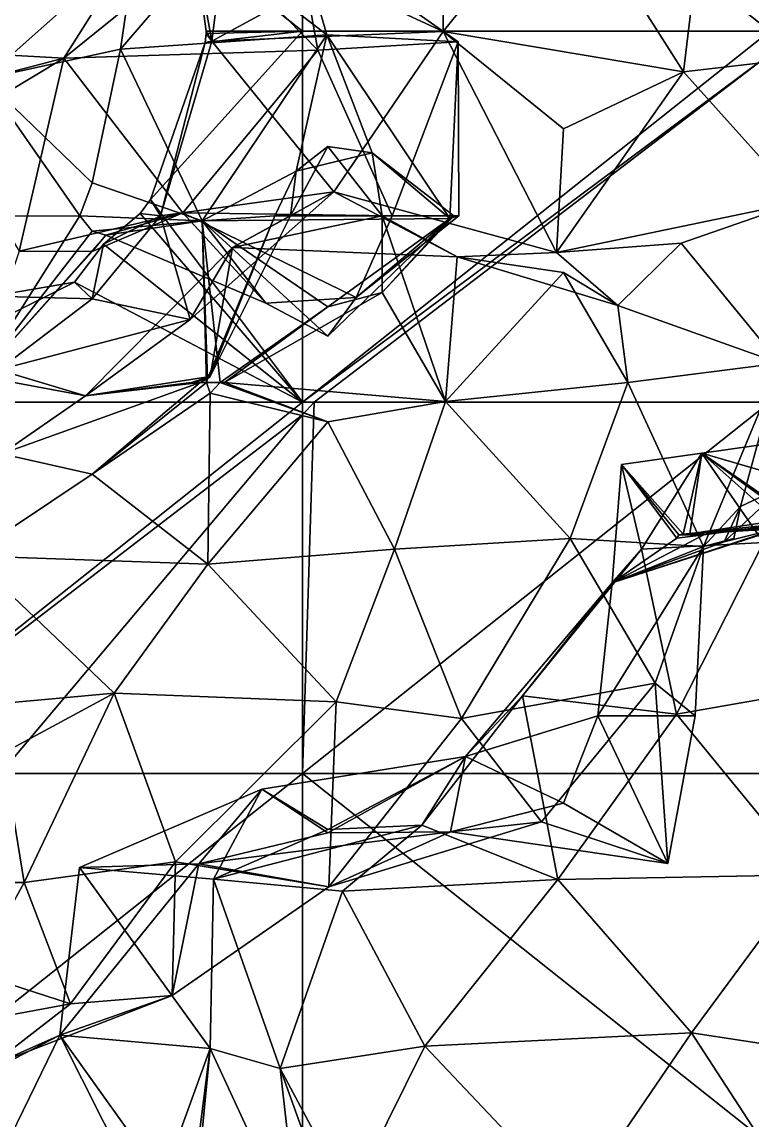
# Model space of a CAD drawing. Extents: x 290083 to 295691, y 4553739 to 4561622.
# Drawn here: x 294940 to 295018.1, y 4559629.9 to 4559747.3 of the extents above; entities that cross this region are included whole.
import ezdxf

# ---------------------------------------------------------------- set-up
doc = ezdxf.new("R2010")
doc.units = 0
doc.layers.add('Au_ppm_Pref_-_0_3', color=7, linetype='CONTINUOUS')

msp = doc.modelspace()

# ---------------------------------------------------------------- linework, layer by layer
at = {"layer": 'Au_ppm_Pref_-_0_3'}
for points in [[(294958.47, 4559755.45, 1852.82), (294970, 4559785.98, 1850.55), (294970, 4559746.3, 1856.19)], [(295020, 4559746.3, 1863.01), (294970, 4559785.98, 1850.55), (295015.63, 4559767.4, 1858.69)], [(295020, 4559746.3, 1863.01), (294970, 4559746.3, 1856.19), (294970, 4559785.98, 1850.55)], [(295020, 4559746.3, 1863.01), (295015.63, 4559767.4, 1858.69), (295019.82, 4559761.97, 1860.12)], [(294958.47, 4559755.45, 1852.82), (294960.3, 4559745.2, 1854.4), (294962.94, 4559766.31, 1849.83)], [(294960.3, 4559745.2, 1854.4), (294972.72, 4559751.97, 1849.66), (294962.94, 4559766.31, 1849.83)], [(294997.87, 4559762.18, 1853.11), (294985.06, 4559746.23, 1853.49), (295010.76, 4559741.94, 1853.76)], [(294997.87, 4559762.18, 1853.11), (294985.17, 4559760.49, 1846.21), (294985.06, 4559746.23, 1853.49)], [(294997.87, 4559762.18, 1853.11), (295010.76, 4559741.94, 1853.76), (295013.15, 4559761.79, 1858.03)], [(295021.83, 4559743.22, 1859.05), (295013.15, 4559761.79, 1858.03), (295010.76, 4559741.94, 1853.76)], [(295021.83, 4559743.22, 1859.05), (295019.82, 4559761.97, 1860.12), (295013.15, 4559761.79, 1858.03)], [(294985.17, 4559760.49, 1846.21), (294972.72, 4559751.97, 1849.66), (294985.06, 4559746.23, 1853.49)], [(294969.28, 4559757.33, 1829.31), (294972.6, 4559745.89, 1835.42), (294960.12, 4559755.51, 1833.03)], [(294969.28, 4559757.33, 1829.31), (294960.12, 4559756.04, 1825.42), (294971.65, 4559744.26, 1823.35)], [(294972.6, 4559745.89, 1835.42), (294969.28, 4559757.33, 1829.31), (294986.67, 4559745.14, 1829.11)], [(294986.67, 4559745.14, 1829.11), (294969.28, 4559757.33, 1829.31), (294971.65, 4559744.26, 1823.35)], [(294944.49, 4559743.38, 1823.63), (294952.17, 4559755.6, 1829.31), (294935.95, 4559741.19, 1829.04)], [(294950.55, 4559744.37, 1833.82), (294935.95, 4559741.19, 1829.04), (294952.17, 4559755.6, 1829.31)], [(294944.49, 4559743.38, 1823.63), (294971.65, 4559744.26, 1823.35), (294960.12, 4559756.04, 1825.42)], [(294944.49, 4559743.38, 1823.63), (294960.12, 4559756.04, 1825.42), (294952.17, 4559755.6, 1829.31)], [(294960.12, 4559755.51, 1833.03), (294950.55, 4559744.37, 1833.82), (294952.17, 4559755.6, 1829.31)], [(294960.12, 4559755.51, 1833.03), (294972.6, 4559745.89, 1835.42), (294950.55, 4559744.37, 1833.82)], [(294970, 4559746.3, 1856.19), (294959.69, 4559746.3, 1854.31), (294958.47, 4559755.45, 1852.82)], [(294959.69, 4559746.3, 1854.31), (294960.3, 4559745.2, 1854.4), (294958.47, 4559755.45, 1852.82)], [(294960.3, 4559745.2, 1854.4), (294985.06, 4559746.23, 1853.49), (294972.72, 4559751.97, 1849.66)], [(294972.6, 4559745.89, 1835.42), (294959.28, 4559726.01, 1835.3), (294950.55, 4559744.37, 1833.82)], [(294953.76, 4559728.3, 1856.6), (294959.6, 4559745.06, 1854.53), (294970, 4559746.3, 1856.19)], [(294970, 4559706.61, 1863.6), (294953.76, 4559728.3, 1856.6), (294970, 4559746.3, 1856.19)], [(294972.6, 4559745.89, 1835.42), (294969.34, 4559731.32, 1841.19), (294959.28, 4559726.01, 1835.3)], [(294959.6, 4559745.06, 1854.53), (294959.69, 4559746.04, 1854.36), (294970, 4559746.3, 1856.19)], [(294960.3, 4559745.2, 1854.4), (294959.69, 4559746.04, 1854.36), (294959.6, 4559745.06, 1854.53)], [(294959.69, 4559746.04, 1854.36), (294959.69, 4559746.3, 1854.31), (294970, 4559746.3, 1856.19)], [(294959.69, 4559746.04, 1854.36), (294960.3, 4559745.2, 1854.4), (294959.69, 4559746.3, 1854.31)], [(294960.3, 4559745.2, 1854.4), (294973.35, 4559729.11, 1852.47), (294985.06, 4559746.23, 1853.49)], [(294969.34, 4559731.32, 1841.19), (294972.6, 4559745.89, 1835.42), (294977.47, 4559733.28, 1841.19)], [(294970, 4559706.61, 1863.6), (294970, 4559746.3, 1856.19), (295020, 4559746.3, 1863.01)], [(295020, 4559746.3, 1863.01), (295020, 4559743.82, 1863.97), (294970, 4559706.61, 1863.6)], [(294972.6, 4559745.89, 1835.42), (294985.77, 4559726.24, 1835.35), (294977.47, 4559733.28, 1841.19)], [(294972.6, 4559745.89, 1835.42), (294986.67, 4559745.14, 1829.11), (294985.77, 4559726.24, 1835.35)], [(294997.16, 4559722.63, 1853.55), (294985.06, 4559746.23, 1853.49), (294973.35, 4559729.11, 1852.47)], [(294997.16, 4559722.63, 1853.55), (294997.91, 4559735.84, 1856.17), (294985.06, 4559746.23, 1853.49)], [(294997.91, 4559735.84, 1856.17), (295010.76, 4559741.94, 1853.76), (294985.06, 4559746.23, 1853.49)], [(294944.49, 4559743.38, 1823.63), (294935.95, 4559741.19, 1829.04), (294921.43, 4559744.69, 1823.33)], [(294944.49, 4559743.38, 1823.63), (294921.43, 4559744.69, 1823.33), (294931.89, 4559735.84, 1818.85)], [(294953.76, 4559728.3, 1856.6), (294954.83, 4559726.55, 1856.52), (294959.6, 4559745.06, 1854.53)], [(294959.6, 4559745.06, 1854.53), (294954.83, 4559726.55, 1856.52), (294960.3, 4559745.2, 1854.4)], [(294954.83, 4559726.55, 1856.52), (294973.35, 4559729.11, 1852.47), (294960.3, 4559745.2, 1854.4)], [(294979.61, 4559726.55, 1826.06), (294986.67, 4559745.14, 1829.11), (294971.65, 4559744.26, 1823.35)], [(294979.61, 4559726.55, 1826.06), (294986.73, 4559726.55, 1829.31), (294986.67, 4559745.14, 1829.11)], [(294985.77, 4559726.24, 1835.35), (294986.67, 4559745.14, 1829.11), (294986.73, 4559726.55, 1829.31)], [(294950.55, 4559744.37, 1833.82), (294947.52, 4559730.06, 1830.48), (294935.95, 4559741.19, 1829.04)], [(294944.49, 4559743.38, 1823.63), (294957.21, 4559726.86, 1824.37), (294971.65, 4559744.26, 1823.35)], [(294959.28, 4559726.01, 1835.3), (294947.52, 4559730.06, 1830.48), (294950.55, 4559744.37, 1833.82)], [(294957.21, 4559726.86, 1824.37), (294979.61, 4559726.55, 1826.06), (294971.65, 4559744.26, 1823.35)], [(295020, 4559743.82, 1863.97), (294971.25, 4559706.61, 1863.97), (294970, 4559706.61, 1863.6)], [(295020, 4559743.82, 1863.97), (295020, 4559706.61, 1878.45), (294971.25, 4559706.61, 1863.97)], [(294944.49, 4559743.38, 1823.63), (294931.89, 4559735.84, 1818.85), (294939.71, 4559722.77, 1822.37)], [(294944.49, 4559743.38, 1823.63), (294939.71, 4559722.77, 1822.37), (294957.21, 4559726.86, 1824.37)], [(295021.83, 4559743.22, 1859.05), (295010.76, 4559741.94, 1853.76), (295023.22, 4559728.03, 1852.13)], [(294946.19, 4559726.55, 1829.94), (294921.83, 4559726.49, 1831.41), (294935.95, 4559741.19, 1829.04)], [(294947.52, 4559730.06, 1830.48), (294946.19, 4559726.55, 1829.94), (294935.95, 4559741.19, 1829.04)], [(294997.16, 4559722.63, 1853.55), (295023.22, 4559728.03, 1852.13), (295010.76, 4559741.94, 1853.76)], [(294997.91, 4559735.84, 1856.17), (294997.16, 4559722.63, 1853.55), (295010.76, 4559741.94, 1853.76)], [(294978.52, 4559726.55, 1843.92), (294968.72, 4559726.55, 1843.08), (294972.72, 4559733.96, 1843.66)], [(294972.72, 4559733.96, 1843.66), (294968.72, 4559726.55, 1843.08), (294969.34, 4559731.32, 1841.19)], [(294972.72, 4559733.96, 1843.66), (294969.34, 4559731.32, 1841.19), (294977.47, 4559733.28, 1841.19)], [(294978.52, 4559726.55, 1843.92), (294972.72, 4559733.96, 1843.66), (294977.47, 4559733.28, 1841.19)], [(294978.52, 4559726.55, 1843.92), (294977.47, 4559733.28, 1841.19), (294986.19, 4559726.55, 1841.19)], [(294986.19, 4559726.55, 1841.19), (294977.47, 4559733.28, 1841.19), (294985.77, 4559726.24, 1835.35)], [(294969.34, 4559731.32, 1841.19), (294967.05, 4559726.55, 1841.19), (294959.28, 4559726.01, 1835.3)], [(294968.72, 4559726.55, 1843.08), (294967.05, 4559726.55, 1841.19), (294969.34, 4559731.32, 1841.19)], [(294947.52, 4559730.06, 1830.48), (294959.28, 4559726.01, 1835.3), (294946.19, 4559726.55, 1829.94)], [(294970, 4559706.61, 1863.6), (294952.63, 4559726.78, 1856.68), (294953.76, 4559728.3, 1856.6)], [(294952.63, 4559726.78, 1856.68), (294954.83, 4559726.55, 1856.52), (294953.76, 4559728.3, 1856.6)], [(294973.35, 4559729.11, 1852.47), (294954.83, 4559726.55, 1856.52), (294958, 4559715.47, 1851.82)], [(294973.35, 4559729.11, 1852.47), (294958, 4559715.47, 1851.82), (294962.52, 4559723.14, 1847.13)], [(294986.56, 4559722.17, 1847.55), (294973.35, 4559729.11, 1852.47), (294962.52, 4559723.14, 1847.13)], [(294997.16, 4559722.63, 1853.55), (294973.35, 4559729.11, 1852.47), (294986.56, 4559722.17, 1847.55)], [(294997.16, 4559722.63, 1853.55), (295010.51, 4559723.63, 1848.1), (295023.22, 4559728.03, 1852.13)], [(295023.22, 4559728.03, 1852.13), (295010.51, 4559723.63, 1848.1), (295021.03, 4559710.8, 1848.12)], [(294934.92, 4559708.72, 1829.19), (294921.83, 4559726.49, 1831.41), (294946.19, 4559726.55, 1829.94)], [(294934.92, 4559708.72, 1829.19), (294946.19, 4559726.55, 1829.94), (294947.52, 4559724.91, 1829.86)], [(294939.71, 4559722.77, 1822.37), (294947.52, 4559722.73, 1828.04), (294957.21, 4559726.86, 1824.37)], [(294946.19, 4559726.55, 1829.94), (294959.28, 4559726.01, 1835.3), (294947.52, 4559724.91, 1829.86)], [(294948.98, 4559724.48, 1829.31), (294957.21, 4559726.86, 1824.37), (294947.52, 4559722.73, 1828.04)], [(294954.83, 4559726.55, 1856.52), (294948.71, 4559723.51, 1856.58), (294947.52, 4559717.66, 1856.03)], [(294958, 4559715.47, 1851.82), (294954.83, 4559726.55, 1856.52), (294947.52, 4559717.66, 1856.03)], [(294947.52, 4559724.91, 1829.86), (294959.28, 4559726.01, 1835.3), (294948.98, 4559724.48, 1829.31)], [(294970, 4559706.61, 1863.6), (294948.71, 4559723.51, 1856.58), (294952.63, 4559726.78, 1856.68)], [(294954.83, 4559726.55, 1856.52), (294952.63, 4559726.78, 1856.68), (294948.71, 4559723.51, 1856.58)], [(294948.98, 4559724.48, 1829.31), (294966.1, 4559717.19, 1829.31), (294957.21, 4559726.86, 1824.37)], [(294959.28, 4559726.01, 1835.3), (294966.1, 4559717.19, 1829.31), (294948.98, 4559724.48, 1829.31)], [(294966.1, 4559717.19, 1829.31), (294975.75, 4559717.82, 1827.83), (294957.21, 4559726.86, 1824.37)], [(294979.61, 4559726.55, 1826.06), (294957.21, 4559726.86, 1824.37), (294975.75, 4559717.82, 1827.83)], [(294967.05, 4559726.55, 1841.19), (294959.84, 4559709.12, 1841.19), (294959.28, 4559726.01, 1835.3)], [(294972.72, 4559716.81, 1837.95), (294985.77, 4559726.24, 1835.35), (294959.28, 4559726.01, 1835.3)], [(294985.77, 4559726.24, 1835.35), (294972.72, 4559713.69, 1833.6), (294959.28, 4559726.01, 1835.3)], [(294972.72, 4559716.81, 1837.95), (294959.28, 4559726.01, 1835.3), (294961.2, 4559708.73, 1840.68)], [(294959.84, 4559709.12, 1841.19), (294959.74, 4559708.73, 1841.01), (294959.28, 4559726.01, 1835.3)], [(294959.74, 4559708.73, 1841.01), (294961.2, 4559708.73, 1840.68), (294959.28, 4559726.01, 1835.3)], [(294972.72, 4559713.69, 1833.6), (294966.1, 4559717.19, 1829.31), (294959.28, 4559726.01, 1835.3)], [(294960.12, 4559709.35, 1841.4), (294959.84, 4559709.12, 1841.19), (294967.05, 4559726.55, 1841.19)], [(294962.52, 4559723.14, 1847.13), (294960.12, 4559709.35, 1841.4), (294968.72, 4559726.55, 1843.08)], [(294960.12, 4559709.35, 1841.4), (294967.05, 4559726.55, 1841.19), (294968.72, 4559726.55, 1843.08)], [(294978.52, 4559726.55, 1843.92), (294986.56, 4559722.17, 1847.55), (294962.52, 4559723.14, 1847.13)], [(294978.52, 4559726.55, 1843.92), (294962.52, 4559723.14, 1847.13), (294968.72, 4559726.55, 1843.08)], [(294978.51, 4559718.35, 1841.19), (294985.77, 4559726.24, 1835.35), (294972.72, 4559716.81, 1837.95)], [(294975.75, 4559717.82, 1827.83), (294972.72, 4559713.69, 1833.6), (294985.77, 4559726.24, 1835.35)], [(294975.75, 4559717.82, 1827.83), (294985.77, 4559726.24, 1835.35), (294986.73, 4559726.55, 1829.31)], [(294975.75, 4559717.82, 1827.83), (294986.73, 4559726.55, 1829.31), (294979.61, 4559726.55, 1826.06)], [(294985.29, 4559706.68, 1842.2), (294978.52, 4559726.55, 1843.92), (294978.51, 4559718.35, 1841.19)], [(294978.51, 4559718.35, 1841.19), (294978.52, 4559726.55, 1843.92), (294986.19, 4559726.55, 1841.19)], [(294978.51, 4559718.35, 1841.19), (294986.19, 4559726.55, 1841.19), (294985.77, 4559726.24, 1835.35)], [(294985.29, 4559706.68, 1842.2), (294986.56, 4559722.17, 1847.55), (294978.52, 4559726.55, 1843.92)], [(294934.92, 4559708.72, 1829.19), (294947.52, 4559724.91, 1829.86), (294948.98, 4559724.48, 1829.31)], [(294934.92, 4559708.72, 1829.19), (294948.98, 4559724.48, 1829.31), (294947.52, 4559722.73, 1828.04)], [(294997.16, 4559722.63, 1853.55), (295003.72, 4559716.95, 1847.13), (295010.51, 4559723.63, 1848.1)], [(295010.51, 4559723.63, 1848.1), (295003.72, 4559716.95, 1847.13), (295021.03, 4559710.8, 1848.12)], [(294934.92, 4559708.72, 1829.19), (294947.52, 4559722.73, 1828.04), (294939.71, 4559722.77, 1822.37)], [(294948.71, 4559723.51, 1856.58), (294970, 4559706.61, 1863.6), (294945.61, 4559719.44, 1856.34)], [(294947.52, 4559717.66, 1856.03), (294948.71, 4559723.51, 1856.58), (294945.61, 4559719.44, 1856.34)], [(294946.8, 4559707.31, 1847.32), (294962.52, 4559723.14, 1847.13), (294958, 4559715.47, 1851.82)], [(294946.8, 4559707.31, 1847.32), (294960.12, 4559709.35, 1841.4), (294962.52, 4559723.14, 1847.13)], [(294997.16, 4559722.63, 1853.55), (294986.56, 4559722.17, 1847.55), (295003.72, 4559716.95, 1847.13)], [(294985.29, 4559706.68, 1842.2), (294997.91, 4559720.49, 1843.21), (294986.56, 4559722.17, 1847.55)], [(294986.56, 4559722.17, 1847.55), (294997.91, 4559720.49, 1843.21), (295003.72, 4559716.95, 1847.13)], [(294985.29, 4559706.68, 1842.2), (295004.79, 4559708.73, 1843.89), (294997.91, 4559720.49, 1843.21)], [(295003.72, 4559716.95, 1847.13), (294997.91, 4559720.49, 1843.21), (295004.79, 4559708.73, 1843.89)], [(294945.61, 4559719.44, 1856.34), (294920, 4559706.61, 1851.87), (294936.81, 4559717.97, 1854.45)], [(294970, 4559706.61, 1863.6), (294920, 4559706.61, 1851.87), (294945.61, 4559719.44, 1856.34)], [(294945.61, 4559719.44, 1856.34), (294936.81, 4559717.97, 1854.45), (294947.52, 4559717.66, 1856.03)], [(294936.81, 4559717.97, 1854.45), (294937.5, 4559710.09, 1851.87), (294947.52, 4559717.66, 1856.03)], [(294958, 4559715.47, 1851.82), (294947.52, 4559717.66, 1856.03), (294937.5, 4559710.09, 1851.87)], [(294961.68, 4559708.73, 1841.19), (294985.29, 4559706.68, 1842.2), (294978.51, 4559718.35, 1841.19)], [(294961.68, 4559708.73, 1841.19), (294978.51, 4559718.35, 1841.19), (294972.72, 4559716.81, 1837.95)], [(294975.75, 4559717.82, 1827.83), (294966.1, 4559717.19, 1829.31), (294972.72, 4559713.69, 1833.6)], [(294961.68, 4559708.73, 1841.19), (294972.72, 4559716.81, 1837.95), (294961.2, 4559708.73, 1840.68)], [(295021.03, 4559710.8, 1848.12), (295003.72, 4559716.95, 1847.13), (295004.79, 4559708.73, 1843.89)], [(294946.8, 4559707.31, 1847.32), (294958, 4559715.47, 1851.82), (294937.5, 4559710.09, 1851.87)], [(294946.8, 4559707.31, 1847.32), (294937.5, 4559710.09, 1851.87), (294924.56, 4559711.43, 1845.99)], [(294946.8, 4559707.31, 1847.32), (294924.56, 4559711.43, 1845.99), (294937.86, 4559701.08, 1842.36)], [(295021.03, 4559710.8, 1848.12), (295004.79, 4559708.73, 1843.89), (295012.88, 4559691.19, 1846.99)], [(295021.03, 4559710.8, 1848.12), (295012.88, 4559691.19, 1846.99), (295016.85, 4559695.45, 1848.64)], [(295021.03, 4559710.8, 1848.12), (295016.85, 4559695.45, 1848.64), (295021.53, 4559697.68, 1851.17)], [(294946.8, 4559707.31, 1847.32), (294937.86, 4559701.08, 1842.36), (294959.07, 4559708.73, 1841.19)], [(294959.07, 4559708.73, 1841.19), (294937.86, 4559701.08, 1842.36), (294947.52, 4559698.91, 1838.53)], [(294946.8, 4559707.31, 1847.32), (294958.15, 4559708.73, 1842.12), (294960.12, 4559709.35, 1841.4)], [(294946.8, 4559707.31, 1847.32), (294959.07, 4559708.73, 1841.19), (294958.15, 4559708.73, 1842.12)], [(294959.07, 4559708.73, 1841.19), (294947.52, 4559698.91, 1838.53), (294959.74, 4559708.73, 1841.01)], [(294960.12, 4559707.58, 1840.81), (294959.74, 4559708.73, 1841.01), (294947.52, 4559698.91, 1838.53)], [(294958.15, 4559708.73, 1842.12), (294959.84, 4559709.12, 1841.19), (294960.12, 4559709.35, 1841.4)], [(294958.15, 4559708.73, 1842.12), (294959.07, 4559708.73, 1841.19), (294959.84, 4559709.12, 1841.19)], [(294959.84, 4559709.12, 1841.19), (294959.07, 4559708.73, 1841.19), (294959.74, 4559708.73, 1841.01)], [(294961.2, 4559708.73, 1840.68), (294959.74, 4559708.73, 1841.01), (294960.12, 4559707.58, 1840.81)], [(294960.12, 4559707.58, 1840.81), (294972.72, 4559704.53, 1836.65), (294961.2, 4559708.73, 1840.68)], [(294961.68, 4559708.73, 1841.19), (294961.2, 4559708.73, 1840.68), (294972.72, 4559704.53, 1836.65)], [(294961.68, 4559708.73, 1841.19), (294972.72, 4559704.53, 1836.65), (294985.29, 4559706.68, 1842.2)], [(294985.29, 4559706.68, 1842.2), (294998.63, 4559692.03, 1840.62), (295004.79, 4559708.73, 1843.89)], [(295004.79, 4559708.73, 1843.89), (294998.63, 4559692.03, 1840.62), (295012.88, 4559691.19, 1846.99)], [(294960.12, 4559707.58, 1840.81), (294947.52, 4559698.91, 1838.53), (294959.87, 4559689.29, 1837.08)], [(294960.12, 4559707.58, 1840.81), (294959.87, 4559689.29, 1837.08), (294972.72, 4559704.53, 1836.65)], [(294920, 4559666.93, 1858.09), (294920, 4559706.61, 1851.87), (294970, 4559706.61, 1863.6)], [(294970, 4559706.61, 1863.6), (294970, 4559705.28, 1863.97), (294920, 4559666.93, 1858.09)], [(294970, 4559706.61, 1863.6), (294971.25, 4559706.61, 1863.97), (294970, 4559705.28, 1863.97)], [(295020, 4559706.61, 1878.45), (295020, 4559666.93, 1883.11), (294970, 4559666.93, 1874.71)], [(294970, 4559666.93, 1874.71), (294970, 4559705.28, 1863.97), (294971.25, 4559706.61, 1863.97)], [(294971.25, 4559706.61, 1863.97), (295020, 4559706.61, 1878.45), (294970, 4559666.93, 1874.71)], [(294985.29, 4559706.68, 1842.2), (294972.72, 4559704.53, 1836.65), (294979.85, 4559690.91, 1837.83)], [(294985.29, 4559706.68, 1842.2), (294979.85, 4559690.91, 1837.83), (294998.63, 4559692.03, 1840.62)], [(294970, 4559705.28, 1863.97), (294937.7, 4559666.93, 1863.97), (294920, 4559666.93, 1858.09)], [(294970, 4559705.28, 1863.97), (294970, 4559666.93, 1874.71), (294937.7, 4559666.93, 1863.97)], [(295012.73, 4559701.17, 1863.47), (295038.51, 4559704.82, 1864.66), (295027.96, 4559696.7, 1864.58)], [(295022.96, 4559694.12, 1865.56), (295038.51, 4559704.82, 1864.66), (295012.73, 4559701.17, 1863.47)], [(294972.72, 4559704.53, 1836.65), (294959.87, 4559689.29, 1837.08), (294979.85, 4559690.91, 1837.83)], [(294937.86, 4559701.08, 1842.36), (294934.43, 4559690.18, 1836.81), (294947.52, 4559698.91, 1838.53)], [(295010.72, 4559692.52, 1858.57), (295004.11, 4559699.97, 1859.01), (295012.73, 4559701.17, 1863.47)], [(295012.73, 4559701.17, 1863.47), (295004.11, 4559699.97, 1859.01), (295006.25, 4559690.91, 1859.58)], [(295019.33, 4559691.63, 1865.77), (295012.73, 4559701.17, 1863.47), (295006.25, 4559690.91, 1859.58)], [(295012.73, 4559701.17, 1863.47), (295011.43, 4559692.56, 1858.95), (295010.72, 4559692.52, 1858.57)], [(295012.73, 4559701.17, 1863.47), (295020.81, 4559693.98, 1864.35), (295011.43, 4559692.56, 1858.95)], [(295020.81, 4559693.98, 1864.35), (295012.73, 4559701.17, 1863.47), (295027.96, 4559696.7, 1864.58)], [(295022.57, 4559694.02, 1865.55), (295022.96, 4559694.12, 1865.56), (295012.73, 4559701.17, 1863.47)], [(295019.33, 4559691.63, 1865.77), (295022.57, 4559694.02, 1865.55), (295012.73, 4559701.17, 1863.47)], [(294947.52, 4559698.91, 1838.53), (294934.43, 4559690.18, 1836.81), (294959.87, 4559689.29, 1837.08)], [(295003.11, 4559687.31, 1854.47), (295004.11, 4559699.97, 1859.01), (295010.06, 4559692.07, 1858.21)], [(295004.11, 4559699.97, 1859.01), (295003.11, 4559687.31, 1854.47), (295006.25, 4559690.91, 1859.58)], [(295010.24, 4559692.44, 1858.4), (295010.06, 4559692.07, 1858.21), (295004.11, 4559699.97, 1859.01)], [(295010.72, 4559692.52, 1858.57), (295010.24, 4559692.44, 1858.4), (295004.11, 4559699.97, 1859.01)], [(295016.85, 4559695.45, 1848.64), (295015.11, 4559691.68, 1849.06), (295021.53, 4559697.68, 1851.17)], [(295015.11, 4559691.68, 1849.06), (295020.95, 4559693.14, 1852.82), (295021.53, 4559697.68, 1851.17)], [(295016.85, 4559695.45, 1848.64), (295012.88, 4559691.19, 1846.99), (295016.15, 4559692.03, 1848.91)], [(295015.11, 4559691.68, 1849.06), (295016.85, 4559695.45, 1848.64), (295016.15, 4559692.03, 1848.91)], [(295010.72, 4559692.52, 1858.57), (295013.63, 4559692.66, 1858.89), (295035.32, 4559694.5, 1858)], [(295010.72, 4559692.52, 1858.57), (295035.32, 4559694.5, 1858), (295023.41, 4559693.88, 1853.16)], [(295013.63, 4559692.66, 1858.89), (295031.67, 4559693.74, 1859.97), (295035.32, 4559694.5, 1858)], [(295020.95, 4559693.14, 1852.82), (295003.11, 4559687.31, 1854.47), (295023.41, 4559693.88, 1853.16)], [(295003.11, 4559687.31, 1854.47), (295012.93, 4559692.42, 1857.06), (295023.41, 4559693.88, 1853.16)], [(295020.95, 4559693.14, 1852.82), (295015.11, 4559691.68, 1849.06), (295003.11, 4559687.31, 1854.47)], [(295010.72, 4559692.52, 1858.57), (295023.41, 4559693.88, 1853.16), (295012.93, 4559692.42, 1857.06)], [(295011.43, 4559692.56, 1858.95), (295020.81, 4559693.98, 1864.35), (295031.04, 4559693.8, 1860.48)], [(295013.63, 4559692.66, 1858.89), (295011.43, 4559692.56, 1858.95), (295031.04, 4559693.8, 1860.48)], [(295031.67, 4559693.74, 1859.97), (295013.63, 4559692.66, 1858.89), (295031.04, 4559693.8, 1860.48)], [(294998.63, 4559692.03, 1840.62), (294979.85, 4559690.91, 1837.83), (294987.01, 4559672.82, 1838.88)], [(295007.71, 4559676.59, 1842.05), (294998.63, 4559692.03, 1840.62), (294987.01, 4559672.82, 1838.88)], [(295012.88, 4559691.19, 1846.99), (294998.63, 4559692.03, 1840.62), (295007.71, 4559676.59, 1842.05)], [(295003.11, 4559687.31, 1854.47), (295010.06, 4559692.07, 1858.21), (295012.93, 4559692.42, 1857.06)], [(295010.06, 4559692.07, 1858.21), (295010.24, 4559692.44, 1858.4), (295012.93, 4559692.42, 1857.06)], [(295010.72, 4559692.52, 1858.57), (295010.66, 4559692.48, 1858.54), (295010.24, 4559692.44, 1858.4)], [(295010.66, 4559692.48, 1858.54), (295012.93, 4559692.42, 1857.06), (295010.24, 4559692.44, 1858.4)], [(295012.93, 4559692.42, 1857.06), (295010.66, 4559692.48, 1858.54), (295010.72, 4559692.52, 1858.57)], [(295010.95, 4559692.51, 1858.68), (295013.63, 4559692.66, 1858.89), (295010.72, 4559692.52, 1858.57)], [(295010.72, 4559692.52, 1858.57), (295011.43, 4559692.56, 1858.95), (295010.95, 4559692.51, 1858.68)], [(295011.43, 4559692.56, 1858.95), (295013.63, 4559692.66, 1858.89), (295010.95, 4559692.51, 1858.68)], [(295012.88, 4559691.19, 1846.99), (295015.11, 4559691.68, 1849.06), (295016.15, 4559692.03, 1848.91)], [(294979.85, 4559690.91, 1837.83), (294959.87, 4559689.29, 1837.08), (294973.59, 4559674.59, 1837.08)], [(294987.01, 4559672.82, 1838.88), (294979.85, 4559690.91, 1837.83), (294973.59, 4559674.59, 1837.08)], [(295010.01, 4559673.27, 1865.87), (295006.25, 4559690.91, 1859.58), (294993.55, 4559675.21, 1859.75)], [(295006.25, 4559690.91, 1859.58), (295003.11, 4559687.31, 1854.47), (294993.55, 4559675.21, 1859.75)], [(295003.11, 4559687.31, 1854.47), (295012.88, 4559691.19, 1846.99), (295001.58, 4559673.09, 1848.86)], [(295001.58, 4559673.09, 1848.86), (295012.88, 4559691.19, 1846.99), (295012.01, 4559673.09, 1847.13)], [(295012.88, 4559691.19, 1846.99), (295003.11, 4559687.31, 1854.47), (295015.11, 4559691.68, 1849.06)], [(295010.01, 4559673.27, 1865.87), (295019.33, 4559691.63, 1865.77), (295006.25, 4559690.91, 1859.58)], [(295012.01, 4559673.09, 1847.13), (295012.88, 4559691.19, 1846.99), (295007.71, 4559676.59, 1842.05)], [(295010.01, 4559673.27, 1865.87), (295027.31, 4559676.31, 1870.07), (295019.33, 4559691.63, 1865.77)], [(294922.53, 4559673.02, 1835.33), (294949.87, 4559675.52, 1834.29), (294934.43, 4559690.18, 1836.81)], [(294959.87, 4559689.29, 1837.08), (294934.43, 4559690.18, 1836.81), (294949.87, 4559675.52, 1834.29)], [(294959.87, 4559689.29, 1837.08), (294949.87, 4559675.52, 1834.29), (294973.59, 4559674.59, 1837.08)], [(295003.11, 4559687.31, 1854.47), (295001.58, 4559673.09, 1848.86), (294987.43, 4559668.75, 1853.85)], [(294993.55, 4559675.21, 1859.75), (295003.11, 4559687.31, 1854.47), (294987.43, 4559668.75, 1853.85)], [(294995.57, 4559661.76, 1842.25), (295007.71, 4559676.59, 1842.05), (294987.01, 4559672.82, 1838.88)], [(295007.71, 4559676.59, 1842.05), (294995.57, 4559661.76, 1842.25), (295009.08, 4559657.3, 1847.13)], [(295007.71, 4559676.59, 1842.05), (295009.08, 4559657.3, 1847.13), (295012.01, 4559673.09, 1847.13)], [(294949.87, 4559675.52, 1834.29), (294922.53, 4559673.02, 1835.33), (294938, 4559669.09, 1832.1)], [(294938, 4559669.09, 1832.1), (294940.24, 4559655.28, 1832.74), (294949.87, 4559675.52, 1834.29)], [(294949.87, 4559675.52, 1834.29), (294940.24, 4559655.28, 1832.74), (294956.41, 4559657.49, 1835.67)], [(294956.41, 4559657.49, 1835.67), (294973.59, 4559674.59, 1837.08), (294949.87, 4559675.52, 1834.29)], [(295010.01, 4559673.27, 1865.87), (295024.1, 4559656.1, 1866.3), (295027.31, 4559676.31, 1870.07)], [(294973.59, 4559674.59, 1837.08), (294956.41, 4559657.49, 1835.67), (294972.84, 4559654.8, 1841.21)], [(294987.01, 4559672.82, 1838.88), (294973.59, 4559674.59, 1837.08), (294972.84, 4559654.8, 1841.21)], [(294982.76, 4559661.39, 1859.84), (294997.33, 4559655.59, 1865.79), (294993.55, 4559675.21, 1859.75)], [(294982.76, 4559661.39, 1859.84), (294993.55, 4559675.21, 1859.75), (294987.43, 4559668.75, 1853.85)], [(295010.01, 4559673.27, 1865.87), (294993.55, 4559675.21, 1859.75), (294997.33, 4559655.59, 1865.79)], [(295001.58, 4559673.09, 1848.86), (294997.91, 4559663.74, 1850.25), (294987.43, 4559668.75, 1853.85)], [(295010.01, 4559673.27, 1865.87), (294997.33, 4559655.59, 1865.79), (295024.1, 4559656.1, 1866.3)], [(295001.58, 4559673.09, 1848.86), (295009.08, 4559657.3, 1847.13), (294997.91, 4559663.74, 1850.25)], [(295001.58, 4559673.09, 1848.86), (295012.01, 4559673.09, 1847.13), (295009.08, 4559657.3, 1847.13)], [(294987.01, 4559672.82, 1838.88), (294972.84, 4559654.8, 1841.21), (294995.57, 4559661.76, 1842.25)], [(294938, 4559669.09, 1832.1), (294927.96, 4559655.28, 1831.97), (294940.24, 4559655.28, 1832.74)], [(294972.72, 4559660.93, 1854.95), (294987.43, 4559668.75, 1853.85), (294965.67, 4559665.24, 1853.07)], [(294987.43, 4559668.75, 1853.85), (294972.72, 4559660.59, 1851.3), (294965.67, 4559665.24, 1853.07)], [(294982.76, 4559661.39, 1859.84), (294987.43, 4559668.75, 1853.85), (294972.72, 4559660.93, 1854.95)], [(294972.72, 4559660.59, 1851.3), (294987.43, 4559668.75, 1853.85), (294985.82, 4559660.67, 1847.2)], [(294987.43, 4559668.75, 1853.85), (294997.91, 4559663.74, 1850.25), (294985.82, 4559660.67, 1847.2)], [(294970, 4559666.93, 1874.71), (294970, 4559627.24, 1877.68), (294920, 4559627.24, 1867.63)], [(294937.7, 4559666.93, 1863.97), (294970, 4559666.93, 1874.71), (294920, 4559627.24, 1867.63)], [(294970, 4559666.93, 1874.71), (295020, 4559666.93, 1883.11), (295020, 4559627.24, 1884.66)], [(295020, 4559627.24, 1884.66), (294970, 4559627.24, 1877.68), (294970, 4559666.93, 1874.71)], [(294958.93, 4559657.25, 1847.16), (294946.17, 4559656.86, 1853.08), (294965.67, 4559665.24, 1853.07)], [(294960.47, 4559655.61, 1859.34), (294965.67, 4559665.24, 1853.07), (294946.17, 4559656.86, 1853.08)], [(294958.93, 4559657.25, 1847.16), (294965.67, 4559665.24, 1853.07), (294972.72, 4559660.59, 1851.3)], [(294960.47, 4559655.61, 1859.34), (294972.72, 4559660.93, 1854.95), (294965.67, 4559665.24, 1853.07)], [(295009.08, 4559657.3, 1847.13), (294985.82, 4559660.67, 1847.2), (294997.91, 4559663.74, 1850.25)], [(294974.29, 4559654.35, 1864.65), (294982.76, 4559661.39, 1859.84), (294960.47, 4559655.61, 1859.34)], [(294982.76, 4559661.39, 1859.84), (294972.72, 4559660.93, 1854.95), (294960.47, 4559655.61, 1859.34)], [(294985.82, 4559660.67, 1847.2), (294995.57, 4559661.76, 1842.25), (294972.84, 4559654.8, 1841.21)], [(294982.76, 4559661.39, 1859.84), (294974.29, 4559654.35, 1864.65), (294997.33, 4559655.59, 1865.79)], [(294985.82, 4559660.67, 1847.2), (295009.08, 4559657.3, 1847.13), (294995.57, 4559661.76, 1842.25)], [(294958.93, 4559657.25, 1847.16), (294972.72, 4559660.59, 1851.3), (294985.82, 4559660.67, 1847.2)], [(294958.93, 4559657.25, 1847.16), (294985.82, 4559660.67, 1847.2), (294972.84, 4559654.8, 1841.21)], [(294945.18, 4559642.31, 1835.77), (294956.41, 4559657.49, 1835.67), (294940.24, 4559655.28, 1832.74)], [(294958.93, 4559657.25, 1847.16), (294944.05, 4559638.94, 1847.28), (294946.17, 4559656.86, 1853.08)], [(294958.93, 4559657.25, 1847.16), (294956.06, 4559643.2, 1841.19), (294944.05, 4559638.94, 1847.28)], [(294946.17, 4559656.86, 1853.08), (294944.05, 4559638.94, 1847.28), (294960.14, 4559637.53, 1853.07)], [(294945.18, 4559642.31, 1835.77), (294956.06, 4559643.2, 1841.19), (294956.41, 4559657.49, 1835.67)], [(294960.47, 4559655.61, 1859.34), (294946.17, 4559656.86, 1853.08), (294960.14, 4559637.53, 1853.07)], [(294956.06, 4559643.2, 1841.19), (294972.84, 4559654.8, 1841.21), (294956.41, 4559657.49, 1835.67)], [(294958.93, 4559657.25, 1847.16), (294972.84, 4559654.8, 1841.21), (294956.06, 4559643.2, 1841.19)], [(294960.47, 4559655.61, 1859.34), (294960.14, 4559637.53, 1853.07), (294967.62, 4559635.4, 1859.63)], [(294967.62, 4559635.4, 1859.63), (294974.29, 4559654.35, 1864.65), (294960.47, 4559655.61, 1859.34)], [(294997.33, 4559655.59, 1865.79), (294974.29, 4559654.35, 1864.65), (294983.09, 4559637.78, 1866.68)], [(294983.09, 4559637.78, 1866.68), (295011.62, 4559639.21, 1864.14), (294997.33, 4559655.59, 1865.79)], [(295024.1, 4559656.1, 1866.3), (294997.33, 4559655.59, 1865.79), (295011.62, 4559639.21, 1864.14)], [(295033.99, 4559635.78, 1866.27), (295024.1, 4559656.1, 1866.3), (295011.62, 4559639.21, 1864.14)], [(294940.24, 4559655.28, 1832.74), (294927.96, 4559655.28, 1831.97), (294934.92, 4559645.63, 1832.04)], [(294945.18, 4559642.31, 1835.77), (294940.24, 4559655.28, 1832.74), (294934.92, 4559645.63, 1832.04)], [(294983.09, 4559637.78, 1866.68), (294974.29, 4559654.35, 1864.65), (294967.62, 4559635.4, 1859.63)], [(294924.16, 4559638.41, 1835.98), (294945.18, 4559642.31, 1835.77), (294934.92, 4559645.63, 1832.04)], [(294956.06, 4559643.2, 1841.19), (294936.55, 4559635.62, 1841.12), (294944.05, 4559638.94, 1847.28)], [(294945.18, 4559642.31, 1835.77), (294936.55, 4559635.62, 1841.12), (294956.06, 4559643.2, 1841.19)], [(294924.16, 4559638.41, 1835.98), (294936.55, 4559635.62, 1841.12), (294945.18, 4559642.31, 1835.77)], [(294999.08, 4559620.84, 1865.35), (295011.62, 4559639.21, 1864.14), (294983.09, 4559637.78, 1866.68)], [(294999.08, 4559620.84, 1865.35), (295024.97, 4559618.63, 1863.43), (295011.62, 4559639.21, 1864.14)], [(295033.99, 4559635.78, 1866.27), (295011.62, 4559639.21, 1864.14), (295024.97, 4559618.63, 1863.43)], [(294925.43, 4559629.32, 1845.88), (294934.24, 4559618.9, 1849.05), (294944.05, 4559638.94, 1847.28)], [(294925.43, 4559629.32, 1845.88), (294944.05, 4559638.94, 1847.28), (294936.55, 4559635.62, 1841.12)], [(294934.24, 4559618.9, 1849.05), (294953.44, 4559620.35, 1848.3), (294944.05, 4559638.94, 1847.28)], [(294944.05, 4559638.94, 1847.28), (294953.44, 4559620.35, 1848.3), (294955.05, 4559623.56, 1848.01)], [(294944.05, 4559638.94, 1847.28), (294955.05, 4559623.56, 1848.01), (294960.14, 4559637.53, 1853.07)], [(294955.05, 4559623.56, 1848.01), (294957.99, 4559620.75, 1848.5), (294960.14, 4559637.53, 1853.07)], [(294960.14, 4559637.53, 1853.07), (294957.99, 4559620.75, 1848.5), (294958.44, 4559620.16, 1848.59)], [(294958.44, 4559620.16, 1848.59), (294969.72, 4559616.79, 1853.34), (294960.14, 4559637.53, 1853.07)], [(294967.62, 4559635.4, 1859.63), (294960.14, 4559637.53, 1853.07), (294969.72, 4559616.79, 1853.34)], [(294983.09, 4559637.78, 1866.68), (294967.62, 4559635.4, 1859.63), (294975.05, 4559621.52, 1863.01)], [(294983.09, 4559637.78, 1866.68), (294975.05, 4559621.52, 1863.01), (294999.08, 4559620.84, 1865.35)], [(294967.62, 4559635.4, 1859.63), (294973.28, 4559619.64, 1859.01), (294975.05, 4559621.52, 1863.01)], [(294967.62, 4559635.4, 1859.63), (294969.72, 4559616.79, 1853.34), (294973.28, 4559619.64, 1859.01)]]:
    msp.add_3dface(points, dxfattribs=at)

doc.saveas('drawing.dxf')
